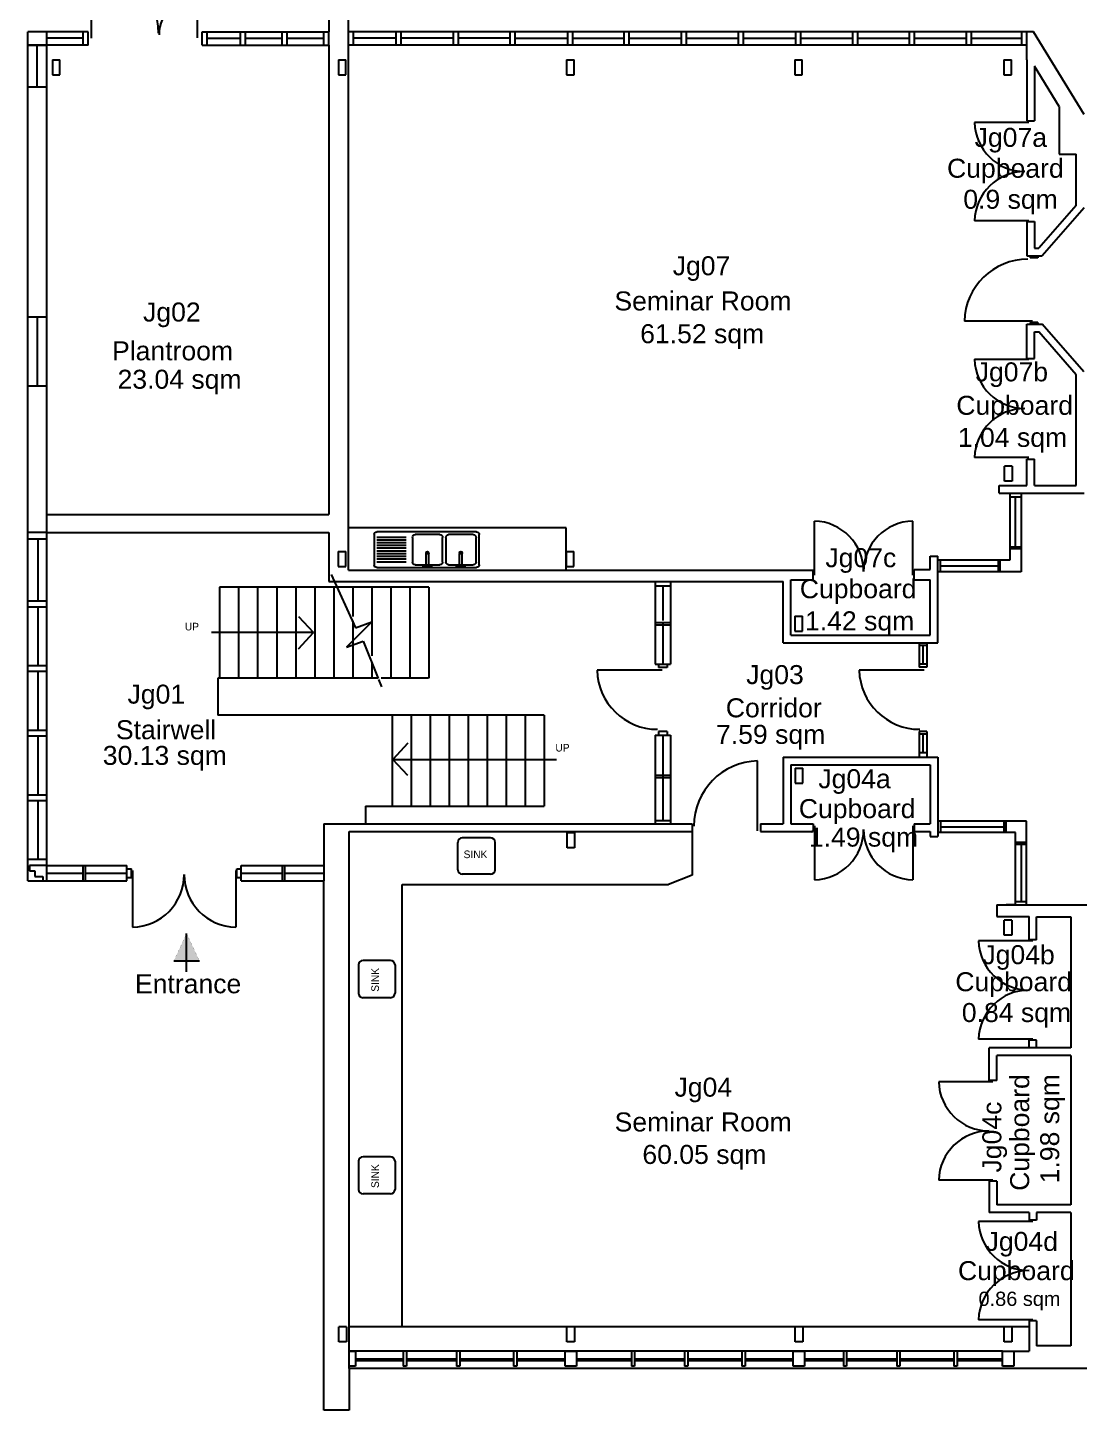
# Model space of a CAD drawing. Header units: millimetres. Extents: x 0 to 51425, y 0 to 53647.
# Drawn here: x 0 to 13828, y 17280 to 35471 of the extents above; entities that cross this region are included whole.
import ezdxf

# ---------------------------------------------------------------- set-up
doc = ezdxf.new("R2010")
doc.units = ezdxf.units.MM
doc.linetypes.add('ASVLTYPE', pattern=[0.75, 0.5, -0.25])
for name, color, linetype in [('COLUMNS', 7, 'Continuous'), ('DOORS', 2, 'Continuous'), ('EXTERNAL WALLS', 1, 'Continuous'), ('FITTINGS', 40, 'Continuous'), ('INTERNAL WALLS', 3, 'Continuous'), ('ROOM NAME', 4, 'Continuous'), ('ROOM NUMBER', 7, 'Continuous'), ('SANITARY', 2, 'Continuous'), ('STAIRS', 2, 'Continuous'), ('TEXT', 5, 'Continuous'), ('TEXT AREA', 6, 'Continuous'), ('WINDOWS', 4, 'Continuous')]:
    doc.layers.add(name, color=color, linetype=linetype)
doc.styles.add('CCCU CORPORATE', font='HUM777N.TTF')
doc.styles.add('CCCU STANDARD', font='arial.ttf')

# ---------------------------------------------------------------- blocks, each defined once
blk = doc.blocks.new('Double Sink')
at = {"layer": 'SANITARY'}
for p, q in [((-40, 38), (-40, 434)), ((-4, 470), (1306, 470)), ((379, 398), (-4, 398)), ((464, 74), (464, 398)), ((500, 434), (824, 434)), ((715, 463), (605, 463)), ((605, 463), (605, 439)), ((605, 439), (642, 439)), ((642, 457), (642, 294)), ((678, 457), (678, 294)), ((678, 439), (715, 439)), ((715, 439), (715, 463)), ((860, 398), (860, 74)), ((903, 74), (903, 398)), ((939, 434), (1263, 434)), ((1044, 463), (1044, 439)), ((1154, 463), (1044, 463)), ((1044, 439), (1081, 439)), ((1081, 457), (1081, 294)), ((1117, 457), (1117, 294)), ((1117, 439), (1154, 439)), ((1154, 439), (1154, 463)), ((1299, 398), (1299, 74)), ((1342, 434), (1342, 38)), ((379, 362), (-4, 362)), ((379, 326), (-4, 326)), ((379, 290), (-4, 290)), ((379, 254), (-4, 254)), ((379, 218), (-4, 218)), ((379, 182), (-4, 182)), ((379, 146), (-4, 146)), ((379, 110), (-4, 110)), ((379, 74), (-4, 74)), ((1306, 2), (-4, 2)), ((824, 38), (500, 38)), ((1263, 38), (939, 38))]:
    blk.add_line(p, q, dxfattribs=at)
for centre, radius, start, end in [((-4, 434), 36, 90, 180), ((500, 398), 36, 90, 180), ((824, 398), 36, 0, 90), ((939, 398), 36, 90, 180), ((1263, 398), 36, 0, 90), ((1306, 434), 36, 0, 90), ((660, 279), 17.6, 140.718, 38.8714), ((1099, 279), 17.6, 140.718, 38.8714), ((-4, 38), 36, 180, 270), ((500, 74), 36, 180, 270), ((824, 74), 36, 270, 0), ((939, 74), 36, 180, 270), ((1263, 74), 36, 270, 0), ((1306, 38), 36, 270, 0)]:
    blk.add_arc(centre, radius, start, end, dxfattribs=at)
for centre in [(660, 302), (1099, 302)]:
    blk.add_ellipse(centre, major_axis=(-21.2, 0), ratio=0.777778, start_param=0.552816, end_param=2.588777, dxfattribs=at)

msp = doc.modelspace()

# ---------------------------------------------------------------- hatches: boundary and pattern name
at = {"layer": 'TEXT', "linetype": 'Continuous'}
for points in [[(2090, 23555), (1921, 23192), (2090, 23192)], [(2090, 23555), (2090, 23192), (2259, 23192)]]:
    msp.add_hatch(color=256, dxfattribs=at).paths.add_polyline_path(points)

# ---------------------------------------------------------------- linework, layer by layer
at = {"layer": 'COLUMNS', "linetype": 'Continuous'}
for p, q in [((325, 35046), (325, 34850)), ((325, 35046), (425, 35046)), ((425, 34850), (425, 35046)), ((4085, 35046), (4085, 34850)), ((4085, 35046), (4185, 35046)), ((4185, 34850), (4185, 35046)), ((7085, 35046), (7085, 34850)), ((7085, 35046), (7185, 35046)), ((7185, 34850), (7185, 35046)), ((10085, 35046), (10085, 34850)), ((10085, 35046), (10185, 35046)), ((10185, 34850), (10185, 35046)), ((12835, 35046), (12835, 34850)), ((12835, 35046), (12935, 35046)), ((12935, 34850), (12935, 35046)), ((325, 34850), (425, 34850)), ((4085, 34850), (4185, 34850)), ((7085, 34850), (7185, 34850)), ((10085, 34850), (10185, 34850)), ((12835, 34850), (12935, 34850)), ((12843, 29504), (12843, 29701)), ((12943, 29701), (12843, 29701)), ((12943, 29701), (12943, 29504)), ((12943, 29504), (12843, 29504)), ((4082, 28578), (4182, 28578)), ((4082, 28578), (4082, 28381)), ((4182, 28381), (4182, 28578)), ((7082, 28578), (7182, 28578)), ((7082, 28578), (7082, 28381)), ((7182, 28381), (7182, 28578)), ((4082, 28381), (4182, 28381)), ((7082, 28381), (7182, 28381)), ((10089, 27728), (10089, 27531)), ((10089, 27728), (10189, 27728)), ((10189, 27531), (10189, 27728)), ((10089, 27531), (10189, 27531)), ((10091, 25728), (10091, 25531)), ((10091, 25728), (10191, 25728)), ((10191, 25531), (10191, 25728)), ((10091, 25531), (10191, 25531)), ((7192, 24878), (7092, 24878)), ((7092, 24681), (7092, 24878)), ((7192, 24878), (7192, 24681)), ((7192, 24681), (7092, 24681)), ((12841, 23531), (12841, 23728)), ((12941, 23728), (12841, 23728)), ((12941, 23728), (12941, 23531)), ((12941, 23531), (12841, 23531)), ((4191, 18378), (4091, 18378)), ((4091, 18181), (4091, 18378)), ((4191, 18378), (4191, 18181)), ((7091, 18181), (7091, 18378)), ((7191, 18378), (7091, 18378)), ((7191, 18378), (7191, 18181)), ((10191, 18378), (10091, 18378)), ((10091, 18181), (10091, 18378)), ((10191, 18378), (10191, 18181)), ((12941, 18378), (12841, 18378)), ((12841, 18181), (12841, 18378)), ((12941, 18378), (12941, 18181)), ((4191, 18181), (4091, 18181)), ((7191, 18181), (7091, 18181)), ((10191, 18181), (10091, 18181)), ((12941, 18181), (12841, 18181))]:
    msp.add_line(p, q, dxfattribs=at)
at = {"layer": 'DOORS', "linetype": 'Continuous'}
for p, q in [((839, 35332), (839, 36305)), ((2235, 35338), (2235, 35896)), ((729, 35243), (729, 35418)), ((795, 35243), (795, 35418)), ((2295, 35243), (2295, 35418)), ((2361, 35243), (2361, 35418)), ((13163, 34224), (12450, 34224)), ((13163, 32931), (12450, 32931)), ((13278, 32464), (13176, 32464)), ((13181, 32467), (13181, 32444)), ((13281, 32444), (13181, 32444)), ((13281, 32467), (13281, 32444)), ((13214, 31610), (12316, 31610)), ((13181, 31594), (13181, 31571)), ((13281, 31594), (13181, 31594)), ((13281, 31594), (13181, 31594)), ((13281, 31594), (13281, 31571)), ((13163, 31107), (12450, 31107)), ((13163, 29814), (12450, 29814)), ((10344, 28267), (10344, 28980)), ((11638, 28267), (11638, 28980)), ((8343, 27017), (7488, 27017)), ((8294, 27094), (8294, 27051)), ((8408, 27051), (8294, 27051)), ((8408, 27094), (8408, 27051)), ((11789, 27017), (10934, 27017)), ((11821, 27096), (11721, 27096)), ((11821, 27059), (11721, 27059)), ((8294, 26211), (8294, 26164)), ((8408, 26211), (8294, 26211)), ((8409, 26211), (8309, 26211)), ((8408, 26211), (8408, 26164)), ((11821, 26211), (11721, 26211)), ((11821, 26211), (11721, 26211)), ((11821, 26177), (11721, 26177)), ((9598, 24903), (9598, 25825)), ((10344, 24972), (10344, 24259)), ((11638, 24972), (11638, 24259)), ((1306, 24404), (1366, 24404)), ((1366, 24290), (1366, 24404)), ((1378, 24384), (1378, 23635)), ((2736, 24384), (2736, 23635)), ((2752, 24290), (2752, 24404)), ((2752, 24404), (2805, 24404)), ((1306, 24290), (1366, 24290)), ((2752, 24290), (2805, 24290)), ((13216, 23456), (12503, 23456)), ((13216, 22162), (12503, 22162)), ((12692, 21603), (11979, 21603)), ((12692, 20309), (11979, 20309)), ((13216, 19766), (12503, 19766)), ((13216, 18472), (12503, 18472))]:
    msp.add_line(p, q, dxfattribs=at)
for centre, radius, start, end in [((817, 35400), 905, 0, 88.6049), ((2247, 35377), 520, 91.3951, 180), ((13113, 34241), 663, 181.3951, 270), ((13113, 32915), 663, 90, 178.6049), ((13151, 31590), 835, 90, 178.6049), ((13113, 31124), 663, 181.3951, 270), ((13113, 29798), 663, 90, 178.6049), ((10328, 28317), 663, 0, 88.6049), ((11654, 28317), 663, 91.3951, 180), ((8283, 27036), 796, 181.3951, 270), ((11729, 27036), 796, 181.3951, 270), ((9618, 24967), 858, 91.3951, 180), ((10328, 24922), 663, 271.3951, 0), ((11654, 24922), 663, 180, 268.6049), ((1361, 24331), 696, 271.3951, 0), ((2753, 24331), 696, 180, 268.6049), ((13166, 23472), 663, 181.3951, 270), ((13166, 22146), 663, 90, 178.6049), ((12642, 21619), 663, 181.3951, 270), ((12642, 20293), 663, 90, 178.6049), ((13166, 19782), 663, 181.3951, 270), ((13166, 18456), 663, 90, 178.6049)]:
    msp.add_arc(centre, radius, start, end, dxfattribs=at)
at = {"layer": 'EXTERNAL WALLS', "linetype": 'Continuous'}
for p, q in [((3958, 35968), (3958, 35418)), ((4219, 35418), (4219, 35968)), ((0, 28830), (0, 35418)), ((795, 35418), (0, 35418)), ((250, 35243), (250, 35418)), ((729, 35331), (255, 35331)), ((2295, 35418), (3958, 35418)), ((2361, 35331), (2800, 35331)), ((2800, 35243), (2800, 35418)), ((2866, 35243), (2866, 35418)), ((2866, 35331), (3350, 35331)), ((3346, 35243), (3346, 35418)), ((3412, 35243), (3412, 35418)), ((3412, 35331), (3890, 35331)), ((3892, 35243), (3892, 35418)), ((3958, 35243), (3958, 35418)), ((13224, 35418), (4219, 35418)), ((4219, 35243), (4219, 35418)), ((4285, 35243), (4285, 35418)), ((4844, 35331), (4287, 35331)), ((4844, 35243), (4844, 35418)), ((4910, 35243), (4910, 35418)), ((5600, 35331), (4910, 35331)), ((5600, 35243), (5600, 35418)), ((5666, 35243), (5666, 35418)), ((6342, 35331), (5666, 35331)), ((6342, 35243), (6342, 35418)), ((6408, 35243), (6408, 35418)), ((6408, 35331), (7102, 35331)), ((7102, 35243), (7102, 35418)), ((7168, 35243), (7168, 35418)), ((7168, 35331), (7843, 35331)), ((7843, 35243), (7843, 35418)), ((7909, 35243), (7909, 35418)), ((7909, 35331), (8598, 35331)), ((8598, 35243), (8598, 35418)), ((8664, 35243), (8664, 35418)), ((8664, 35331), (9345, 35331)), ((9345, 35243), (9345, 35418)), ((9411, 35243), (9411, 35418)), ((9411, 35331), (10099, 35331)), ((10099, 35243), (10099, 35418)), ((10165, 35243), (10165, 35418)), ((10165, 35331), (10849, 35331)), ((10849, 35243), (10849, 35418)), ((10915, 35243), (10915, 35418)), ((10915, 35331), (11596, 35331)), ((11596, 35243), (11596, 35418)), ((11662, 35243), (11662, 35418)), ((11662, 35331), (12343, 35331)), ((12343, 35243), (12343, 35418)), ((12409, 35243), (12409, 35418)), ((12409, 35331), (13072, 35331)), ((13072, 35243), (13072, 35418)), ((13138, 35243), (13138, 35418)), ((13891, 34330), (13224, 35418)), ((795, 35243), (0, 35243)), ((250, 28834), (250, 35243)), ((2295, 35243), (3958, 35243)), ((13138, 35243), (4219, 35243)), ((13138, 35046), (13138, 35243)), ((13563, 34435), (13238, 34965)), ((13563, 34435), (13563, 33805)), ((0, 24247), (0, 28830)), ((250, 28830), (0, 28830)), ((8, 28744), (250, 28744)), ((140, 27930), (140, 28744)), ((250, 24247), (250, 28830)), ((0, 27930), (250, 27930)), ((250, 27849), (0, 27849)), ((140, 27080), (140, 27849)), ((0, 27080), (250, 27080)), ((250, 26999), (0, 26999)), ((140, 26230), (140, 26999)), ((0, 26230), (250, 26230)), ((250, 26149), (0, 26149)), ((140, 25380), (140, 26149)), ((0, 25380), (250, 25380)), ((250, 25299), (0, 25299)), ((140, 24531), (140, 25299)), ((3895, 24997), (3895, 24447)), ((4225, 17830), (4225, 24897)), ((0, 24531), (250, 24531)), ((250, 24450), (23, 24450)), ((23, 24450), (23, 24376)), ((250, 24447), (1305, 24447)), ((730, 24247), (730, 24447)), ((760, 24247), (760, 24447)), ((1305, 24247), (1305, 24447)), ((2805, 24247), (2805, 24447)), ((2805, 24447), (3895, 24447)), ((3350, 24247), (3350, 24447)), ((3380, 24247), (3380, 24447)), ((3895, 24447), (3895, 24247)), ((0, 24247), (1305, 24247)), ((23, 24376), (96, 24376)), ((96, 24376), (96, 24303)), ((96, 24303), (199, 24303)), ((199, 24303), (199, 24247)), ((250, 24347), (730, 24347)), ((760, 24347), (1305, 24347)), ((2805, 24347), (3350, 24347)), ((2805, 24247), (3895, 24247)), ((3380, 24347), (3895, 24347)), ((3895, 17280), (3895, 24247)), ((12816, 18060), (4225, 18060)), ((4225, 18060), (4309, 18060)), ((4309, 18060), (4309, 17863)), ((4938, 18060), (4938, 17863)), ((4980, 18060), (4980, 17863)), ((5638, 18060), (5638, 17863)), ((5681, 18060), (5681, 17863)), ((6388, 18060), (6388, 17863)), ((6433, 18060), (6433, 17863)), ((7066, 18060), (7216, 18060)), ((7066, 17863), (7066, 18060)), ((7216, 18060), (7216, 17863)), ((7938, 18060), (7938, 17863)), ((7980, 18060), (7980, 17863)), ((8638, 18060), (8638, 17863)), ((8681, 18060), (8681, 17863)), ((9388, 18060), (9388, 17863)), ((9433, 18060), (9433, 17863)), ((10066, 17863), (10066, 18060)), ((10066, 18060), (10216, 18060)), ((10216, 18060), (10216, 17863)), ((10726, 18060), (10726, 17863)), ((10768, 18060), (10768, 17863)), ((11426, 18060), (11426, 17863)), ((11469, 18060), (11469, 17863)), ((12176, 18060), (12176, 17863)), ((12221, 18060), (12221, 17863)), ((12816, 17863), (12816, 18060)), ((12816, 18060), (13166, 18060)), ((12966, 18060), (12966, 17863)), ((13717, 18129), (13266, 18129)), ((4309, 17863), (4225, 17863)), ((14017, 17830), (4225, 17830)), ((4225, 17830), (4225, 17280)), ((4938, 17955), (4309, 17955)), ((4938, 17930), (4309, 17930)), ((4980, 17863), (4938, 17863)), ((5638, 17955), (4980, 17955)), ((5638, 17930), (4980, 17930)), ((5681, 17863), (5638, 17863)), ((6388, 17955), (5681, 17955)), ((6388, 17930), (5681, 17930)), ((6433, 17863), (6388, 17863)), ((7066, 17955), (6433, 17955)), ((7066, 17930), (6433, 17930)), ((7216, 17863), (7066, 17863)), ((7938, 17955), (7216, 17955)), ((7938, 17930), (7216, 17930)), ((7980, 17863), (7938, 17863)), ((8638, 17955), (7980, 17955)), ((8638, 17930), (7980, 17930)), ((8681, 17863), (8638, 17863)), ((9388, 17955), (8681, 17955)), ((9388, 17930), (8681, 17930)), ((9433, 17863), (9388, 17863)), ((10066, 17955), (9433, 17955)), ((10066, 17930), (9433, 17930)), ((10216, 17863), (10066, 17863)), ((10726, 17955), (10216, 17955)), ((10726, 17930), (10216, 17930)), ((10768, 17863), (10726, 17863)), ((11426, 17955), (10768, 17955)), ((11426, 17930), (10768, 17930)), ((11469, 17863), (11426, 17863)), ((12176, 17955), (11469, 17955)), ((12176, 17930), (11469, 17930)), ((12221, 17863), (12176, 17863)), ((12816, 17955), (12221, 17955)), ((12816, 17930), (12221, 17930)), ((12966, 17863), (12816, 17863)), ((4225, 17280), (3895, 17280))]:
    msp.add_line(p, q, dxfattribs=at)
at = {"layer": 'FITTINGS'}
for p, q in [((7082, 28891), (4219, 28891)), ((7082, 28333), (7082, 28891))]:
    msp.add_line(p, q, dxfattribs=at)
at = {"layer": 'INTERNAL WALLS', "linetype": 'Continuous'}
for p, q in [((3958, 35243), (3958, 29066)), ((4219, 28333), (4219, 35243)), ((13138, 35046), (13138, 34245)), ((13238, 34960), (13238, 34245)), ((13138, 34245), (13238, 34245)), ((13563, 33805), (13788, 33805)), ((13788, 33133), (13788, 33805)), ((13788, 33133), (13293, 32569)), ((13891, 33099), (13338, 32469)), ((13138, 32919), (13138, 32469)), ((13138, 32919), (13238, 32919)), ((13238, 32919), (13238, 32569)), ((13238, 32569), (13293, 32569)), ((13138, 32469), (13338, 32469)), ((13138, 32469), (13338, 32469)), ((13138, 31119), (13138, 31569)), ((13138, 31569), (13338, 31569)), ((13888, 30943), (13338, 31569)), ((13238, 31119), (13238, 31469)), ((13238, 31469), (13293, 31469)), ((13788, 30905), (13293, 31469)), ((13138, 31119), (13238, 31119)), ((13788, 29446), (13788, 30905)), ((13138, 29446), (13138, 29793)), ((13138, 29793), (13238, 29793)), ((13238, 29446), (13238, 29793)), ((12772, 29346), (12772, 29446)), ((12772, 29446), (13138, 29446)), ((12772, 29346), (13891, 29346)), ((12916, 29346), (12916, 28464)), ((13061, 29293), (12916, 29293)), ((12988, 28638), (12989, 29293)), ((13061, 29346), (13061, 28314)), ((13238, 29446), (13788, 29446)), ((250, 29066), (3958, 29066)), ((3958, 28830), (3958, 28183)), ((13060, 28638), (12916, 28638)), ((13060, 28613), (12916, 28613)), ((11866, 28342), (11866, 28518)), ((11866, 28518), (11966, 28518)), ((11966, 27378), (11966, 28518)), ((12916, 28464), (11968, 28464)), ((12002, 28314), (12002, 28463)), ((12002, 28389), (12763, 28389)), ((12763, 28314), (12763, 28463)), ((12788, 28314), (12788, 28463)), ((4219, 28333), (10328, 28333)), ((10035, 27478), (10035, 28206)), ((10035, 28206), (10328, 28206)), ((10328, 28206), (10328, 28333)), ((11654, 28206), (11654, 28342)), ((11654, 28342), (11866, 28342)), ((11654, 28206), (11866, 28206)), ((11866, 27478), (11866, 28206)), ((13061, 28314), (11968, 28314)), ((3958, 28183), (9935, 28183)), ((8250, 28183), (8250, 27096)), ((8250, 28126), (8450, 28126)), ((8350, 28126), (8350, 27671)), ((8450, 28183), (8450, 27096)), ((9935, 27378), (9935, 28183)), ((8250, 27645), (8450, 27645)), ((8250, 27615), (8450, 27615)), ((8350, 27641), (8350, 27096)), ((10035, 27478), (11866, 27478)), ((9935, 27378), (11966, 27378)), ((11721, 27378), (11721, 27059)), ((11821, 27342), (11721, 27342)), ((11771, 27342), (11771, 27096)), ((11821, 27378), (11821, 27059)), ((4524, 27108), (4524, 26913)), ((8250, 27096), (8450, 27096)), ((2500, 26912), (2500, 26428)), ((6792, 26428), (2500, 26428)), ((11721, 26211), (11721, 25880)), ((11821, 26211), (11821, 25880)), ((8250, 26165), (8250, 24997)), ((8250, 26165), (8450, 26165)), ((8350, 26165), (8350, 25620)), ((8450, 26165), (8450, 24997)), ((11771, 26177), (11771, 25930)), ((9935, 25873), (9935, 24997)), ((9935, 25873), (11966, 25873)), ((11821, 25930), (11721, 25930)), ((11966, 25873), (11966, 24828)), ((10035, 25773), (10035, 24997)), ((10035, 25773), (11866, 25773)), ((11866, 25773), (11866, 24997)), ((8250, 25638), (8450, 25638)), ((8250, 25608), (8450, 25608)), ((8350, 25590), (8350, 25042)), ((4444, 25230), (6792, 25230)), ((4444, 25230), (4444, 25004)), ((3895, 24997), (8735, 24997)), ((8250, 25042), (8450, 25042)), ((8735, 24997), (8735, 24897)), ((9635, 24997), (9935, 24997)), ((9635, 24997), (9635, 24897)), ((10035, 24997), (10328, 24997)), ((10328, 24997), (10328, 24897)), ((11654, 24997), (11866, 24997)), ((11654, 24997), (11654, 24897)), ((13134, 25031), (11966, 25031)), ((12002, 25031), (12002, 24882)), ((12002, 24957), (12836, 24957)), ((12836, 25031), (12836, 24882)), ((12861, 25031), (12861, 24882)), ((13134, 23929), (13134, 25031)), ((4225, 24897), (8735, 24897)), ((8735, 24897), (8735, 24322)), ((9635, 24897), (10328, 24897)), ((11654, 24897), (11866, 24897)), ((11866, 24897), (11866, 24828)), ((11866, 24828), (11966, 24828)), ((12989, 24881), (11968, 24881)), ((12989, 23929), (12989, 24881)), ((13134, 24749), (12989, 24749)), ((13134, 24724), (12989, 24724)), ((13061, 24724), (13061, 23968)), ((4925, 18380), (4925, 24197)), ((4925, 24197), (8427, 24197)), ((8735, 24322), (8427, 24197)), ((12741, 23929), (14192, 23929)), ((12741, 23929), (12741, 23779)), ((12986, 23929), (12866, 23929)), ((13134, 23968), (12989, 23968)), ((12741, 23779), (13166, 23779)), ((13166, 23472), (13166, 23779)), ((13266, 23774), (13717, 23774)), ((13266, 23472), (13266, 23774)), ((13717, 23774), (13717, 22049)), ((13266, 23472), (13166, 23472)), ((12642, 21619), (12642, 22049)), ((13166, 22049), (12642, 22049)), ((13292, 22049), (12742, 22049)), ((13166, 22049), (13166, 22149)), ((13266, 22149), (13166, 22149)), ((13266, 22049), (13266, 22149)), ((13717, 22049), (13266, 22049)), ((12742, 21619), (12742, 21949)), ((13717, 21949), (12742, 21949)), ((13717, 21949), (13717, 19982)), ((12742, 21619), (12642, 21619)), ((12742, 20293), (12642, 20293)), ((12642, 20293), (12642, 19882)), ((12742, 20293), (12742, 19982)), ((13166, 19882), (12642, 19882)), ((13717, 19982), (12742, 19982)), ((13166, 19882), (13166, 19782)), ((13266, 19882), (13266, 19782)), ((13717, 19882), (13266, 19882)), ((13717, 19882), (13717, 18129)), ((13266, 19782), (13166, 19782)), ((13166, 18380), (4225, 18380)), ((13266, 18456), (13166, 18456)), ((13166, 18456), (13166, 18060)), ((13266, 18456), (13266, 18129))]:
    msp.add_line(p, q, dxfattribs=at)
at = {"layer": 'INTERNAL WALLS'}
msp.add_line((250, 28830), (3958, 28830), dxfattribs=at)
at = {"layer": 'INTERNAL WALLS', "linetype": 'Continuous', "ltscale": 2}
for p, q in [((5274, 28112), (2524, 28112)), ((4603, 26912), (2500, 26912))]:
    msp.add_line(p, q, dxfattribs=at)
at = {"layer": 'INTERNAL WALLS', "linetype": 'ASVLTYPE', "ltscale": 0.25}
msp.add_line((5274, 26912), (4647, 26912), dxfattribs=at)
at = {"layer": 'SANITARY', "linetype": 'Continuous'}
for p, q in [((5654, 24392), (5654, 24752)), ((6085, 24812), (5714, 24812)), ((6145, 24392), (6145, 24752)), ((6085, 24332), (5714, 24332)), ((4350, 23140), (4350, 22769)), ((4770, 23200), (4410, 23200)), ((4830, 23140), (4830, 22769)), ((4770, 22709), (4410, 22709)), ((4350, 20557), (4350, 20187)), ((4770, 20617), (4410, 20617)), ((4830, 20557), (4830, 20187)), ((4770, 20127), (4410, 20127))]:
    msp.add_line(p, q, dxfattribs=at)
for centre, start, end in [((5714, 24752), 90, 180), ((6085, 24752), 0, 90), ((5714, 24392), 180, 270), ((6085, 24392), 270, 0), ((4410, 23140), 90, 180), ((4770, 23140), 0, 90), ((4410, 22769), 180, 270), ((4770, 22769), 270, 0), ((4410, 20557), 90, 180), ((4770, 20557), 0, 90), ((4410, 20187), 180, 270), ((4770, 20187), 270, 0)]:
    msp.add_arc(centre, 60, start, end, dxfattribs=at)
at = {"layer": 'STAIRS', "linetype": 'Continuous'}
for p, q in [((3990, 28277), (4309, 27577)), ((2524, 28112), (2524, 26913)), ((2774, 28112), (2774, 26913)), ((3024, 28112), (3024, 26913)), ((3274, 28112), (3274, 26913)), ((3524, 28112), (3524, 26913)), ((3774, 28112), (3774, 26913)), ((4024, 28112), (4024, 26913)), ((3560, 27725), (3757, 27513)), ((4525, 27653), (4194, 27322)), ((4274, 27669), (4274, 26913)), ((4309, 27577), (4525, 27653)), ((3757, 27513), (2418, 27513)), ((3560, 27300), (3757, 27513)), ((4194, 27322), (4411, 27398)), ((4411, 27398), (4610, 26907)), ((4614, 26895), (4653, 26800)), ((4792, 26428), (4792, 25230)), ((5042, 26428), (5042, 25230)), ((5292, 26428), (5292, 25230)), ((5542, 26428), (5542, 25230)), ((5792, 26428), (5792, 25230)), ((6042, 26428), (6042, 25230)), ((6292, 26428), (6292, 25230)), ((6542, 26428), (6542, 25230)), ((6792, 26428), (6792, 25230)), ((4997, 26056), (4800, 25844)), ((4997, 26056), (4800, 25844)), ((4800, 25844), (6952, 25844)), ((4997, 25632), (4800, 25844)), ((4997, 25632), (4800, 25844)), ((4800, 25844), (6952, 25844))]:
    msp.add_line(p, q, dxfattribs=at)
at = {"layer": 'STAIRS', "linetype": 'ASVLTYPE', "ltscale": 0.25}
for p, q in [((4274, 28112), (4274, 27723)), ((4524, 28112), (4524, 27207)), ((4774, 28112), (4774, 26913)), ((5024, 28112), (5024, 26913)), ((5274, 28112), (5274, 26912))]:
    msp.add_line(p, q, dxfattribs=at)
at = {"layer": 'TEXT', "linetype": 'Continuous'}
for p, q in [((2090, 23050), (2090, 23555)), ((2090, 23050), (2090, 23555)), ((1921, 23192), (2259, 23192))]:
    msp.add_line(p, q, dxfattribs=at)
at = {"layer": 'TEXT', "linetype": 'Continuous', "const_width": 1}
for points in [[(2090, 23555), (1921, 23192)], [(2090, 23555), (2259, 23192)]]:
    msp.add_lwpolyline(points, dxfattribs=at)
at = {"layer": 'WINDOWS', "linetype": 'Continuous'}
for p, q in [((0, 35243), (250, 35243)), ((125, 34690), (125, 35241)), ((250, 34690), (0, 34690)), ((250, 31663), (0, 31663)), ((125, 31663), (125, 30748)), ((250, 30753), (0, 30753))]:
    msp.add_line(p, q, dxfattribs=at)

# ---------------------------------------------------------------- block references
at = {"layer": 'SANITARY', "xscale": -1, "rotation": 180}
msp.add_blockref('Double Sink', (4596, 28839), dxfattribs=at)

# ---------------------------------------------------------------- texts
at = {"layer": 'ROOM NAME', "char_height": 250, "attachment_point": 5, "style": 'CCCU STANDARD'}
for s, insert, width in [('Cupboard', (12855, 33584), 1823.79), ('Seminar Room', (8879, 31874), 3696.94), ('Cupboard', (12977, 30465), 1823.79), ('Cupboard', (10919, 28052), 1823.79), ('Corridor', (9810, 26521), 2004.73), ('Stairwell', (1820, 26233), 2431.88), ('Cupboard', (10906, 25159), 1823.79), ('Cupboard', (12964, 22881), 1823.79), ('Seminar Room', (8882, 21072), 3696.94), ('Cupboard', (12999, 19080), 1823.79)]:
    msp.add_mtext(s, dxfattribs=dict(at, insert=insert, width=width))
at = {"layer": 'ROOM NAME', "insert": (1905, 31218), "char_height": 250, "attachment_point": 5, "style": 'CCCU STANDARD'}
msp.add_mtext_dynamic_manual_height_columns('Plantroom', width=2372.97, gutter_width=1250, heights=[0], dxfattribs=at)
at = {"layer": 'ROOM NAME', "insert": (13081, 20935), "char_height": 250, "width": 1823.79, "attachment_point": 5, "rotation": 90, "style": 'CCCU STANDARD'}
msp.add_mtext('Cupboard', dxfattribs=at)
at = {"layer": 'ROOM NUMBER', "char_height": 250, "attachment_point": 5, "style": 'CCCU STANDARD'}
for s, insert in [('Jg07a', (12927, 33990)), ('Jg07', (8860, 32301)), ('Jg02', (1896, 31692)), ('Jg07b', (12941, 30905)), ('Jg07c', (10955, 28460)), ('Jg03', (9826, 26922)), ('Jg01', (1692, 26665)), ('Jg04a', (10872, 25552)), ('Jg04b', (13029, 23237)), ('Jg04', (8884, 21494)), ('Jg04d', (13071, 19465))]:
    msp.add_mtext_dynamic_manual_height_columns(s, width=2104.33, gutter_width=1250, heights=[0], dxfattribs=dict(at, insert=insert))
at = {"layer": 'ROOM NUMBER', "insert": (12715, 20875), "char_height": 250, "attachment_point": 5, "rotation": 90, "style": 'CCCU STANDARD'}
msp.add_mtext_dynamic_manual_height_columns('Jg04c', width=2104.33, gutter_width=1250, heights=[0], dxfattribs=at)
at = {"layer": 'SANITARY', "linetype": 'Continuous', "insert": (5732, 24645), "char_height": 100, "width": 639.77, "attachment_point": 1, "style": 'CCCU CORPORATE'}
msp.add_mtext('SINK', dxfattribs=at)
at = {"layer": 'SANITARY', "linetype": 'Continuous', "char_height": 100, "width": 639.77, "attachment_point": 1, "rotation": 90, "style": 'CCCU CORPORATE'}
for insert in [(4518, 22787), (4518, 20205)]:
    msp.add_mtext('SINK', dxfattribs=dict(at, insert=insert))
at = {"layer": 'STAIRS', "linetype": 'Continuous', "char_height": 100, "width": 354.27, "attachment_point": 1, "style": 'CCCU CORPORATE'}
for insert in [(2067, 27641), (6939, 26047)]:
    msp.add_mtext('UP', dxfattribs=dict(at, insert=insert))
at = {"layer": 'TEXT', "linetype": 'Continuous', "insert": (1411, 23017), "char_height": 250, "width": 2717, "attachment_point": 1, "style": 'CCCU STANDARD'}
msp.add_mtext('Entrance', dxfattribs=at)
at = {"layer": 'TEXT AREA', "width": 3296.71, "attachment_point": 5, "style": 'CCCU STANDARD'}
for s, insert, char_height in [('0.9 sqm', (12923, 33176), 250), ('61.52 sqm', (8869, 31407), 250), ('23.04 sqm', (1997, 30808), 250), ('1.04 sqm', (12949, 30043), 250), ('1.42 sqm', (10939, 27629), 250), ('7.59 sqm', (9769, 26136), 250), ('30.13 sqm', (1803, 25859), 250), ('1.49 sqm', (10990, 24784), 250), ('0.84 sqm', (13001, 22476), 250), ('60.05 sqm', (8898, 20609), 250), ('0.86 sqm', (13041, 18719), 187.5)]:
    msp.add_mtext(s, dxfattribs=dict(at, insert=insert, char_height=char_height))
at = {"layer": 'TEXT AREA', "insert": (13476, 20985), "char_height": 250, "width": 3296.71, "attachment_point": 5, "rotation": 90, "style": 'CCCU STANDARD'}
msp.add_mtext('1.98 sqm', dxfattribs=at)

doc.saveas('drawing.dxf')
